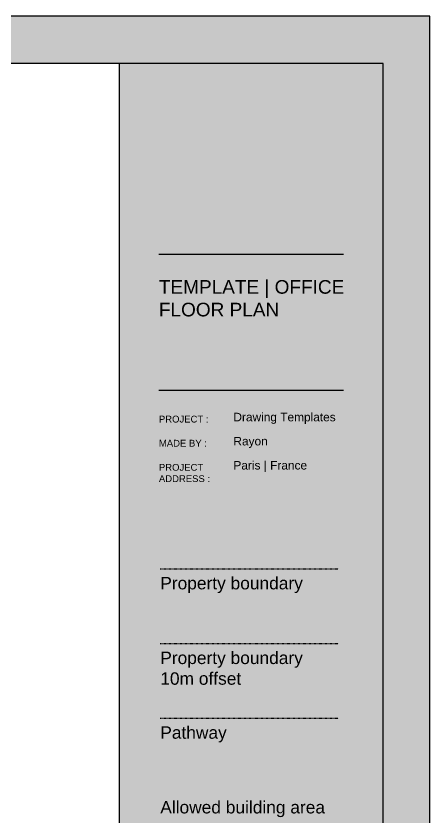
# Model space of a CAD drawing. Header units: metres. Extents: x 183920 to 185578, y 20757 to 21440.
# Drawn here: x 185016.4 to 185094.1, y 20922 to 21072.4 of the extents above; entities that cross this region are included whole.
import ezdxf

# ---------------------------------------------------------------- set-up
doc = ezdxf.new("R2010")
doc.units = ezdxf.units.M
for name, pattern in [('Light Grey Page Line', [0]), ('Page Lines', [0]), ('Path', [0.00111125, 0.0003175, -0.00015875, 0.0003175, -0.00015875, 0, -0.00015875]), ('Property boundary', [0.00111125, 0.0003175, -0.00015875, 0.0003175, -0.00015875, 0, -0.00015875]), ('Style_5', [0.00111125, 0.0003175, -0.00015875, 0.0003175, -0.00015875, 0, -0.00015875])]:
    doc.linetypes.add(name, pattern=pattern)
for name, color, linetype, true_color in [('Imported blocks_1', 7, 'Continuous', 0xc57dd9), ('Page and Legend', 7, 'Continuous', 0xf890f8), ('Zoning', 7, 'Continuous', 0x47d2e2)]:
    doc.layers.add(name, color=color, linetype=linetype, true_color=true_color)
doc.styles.add('Logo Text A3', font='', dxfattribs={"height": 0.0024})
doc.styles.add('Style_6', font='', dxfattribs={"height": 4.2})
doc.styles.add('Text M A3', font='', dxfattribs={"height": 0.0015})
doc.styles.add('Text S A3', font='', dxfattribs={"height": 0.0012})
doc.styles.get('Logo Text A3').set_extended_font_data('arial')
doc.styles.get('Style_6').set_extended_font_data('arial')
doc.styles.get('Text M A3').set_extended_font_data('arial')
doc.styles.get('Text S A3').set_extended_font_data('arial')

# ---------------------------------------------------------------- blocks, each defined once
blk = doc.blocks.new('ScaledText_5')
at = {"layer": 'Imported blocks_1', "insert": (-163.009084716711, 30.85567535590889), "char_height": 0.0015, "width": 0.006850961538461538, "attachment_point": 1, "style": 'Text M A3'}
blk.add_mtext('Rayon', dxfattribs=at)
blk = doc.blocks.new('ScaledText_14')
at = {"layer": 'Imported blocks_1', "insert": (-162.880430642298, 30.86945706665457), "char_height": 0.0012, "width": 0.01531380675831378, "attachment_point": 1, "style": 'Text S A3'}
blk.add_mtext('PROJECT ADDRESS :', dxfattribs=at)
blk = doc.blocks.new('ScaledText_35')
at = {"layer": 'Imported blocks_1', "insert": (-163.7125384643408, 30.84210519768878), "char_height": 0.0024, "width": 0.04075906085664888, "attachment_point": 1, "style": 'Logo Text A3'}
blk.add_mtext('TEMPLATE | OFFICE FLOOR PLAN', dxfattribs=at)
blk = doc.blocks.new('ScaledText_37')
at = {"layer": 'Page and Legend', "insert": (185691.7441220085, 20079.06975461499), "char_height": 4.2, "width": 57.15096153846154, "attachment_point": 1, "style": 'Style_6'}
blk.add_mtext('Property boundary\\P10m offset', dxfattribs=at)
blk = doc.blocks.new('ScaledText_44')
at = {"layer": 'Imported blocks_1', "insert": (-162.8804306422971, 30.85387132344426), "char_height": 0.0012, "width": 0.009646153846153846, "attachment_point": 1, "style": 'Text S A3'}
blk.add_mtext('PROJECT :', dxfattribs=at)
blk = doc.blocks.new('ScaledText_72')
at = {"layer": 'Imported blocks_1', "insert": (-163.0090847169364, 30.86346822730583), "char_height": 0.0015, "width": 0.01540384615384615, "attachment_point": 1, "style": 'Text M A3'}
blk.add_mtext('Paris | France ', dxfattribs=at)
blk = doc.blocks.new('A3  Title block minimal vertical')
at = {"layer": 'Imported blocks_1', "transparency": 33554483}
blk.add_hatch(color=256, dxfattribs=at).paths.add_polyline_path([(-0.2099314073314251, -0.1483019521171113), (-0.2005320687812578, -0.1390564406268284), (-0.2005320687812578, 0.1399498981545296), (0.1550605809780995, 0.1399498981545296), (0.1550605809780995, -0.1390564406268284), (-0.2005320687812578, -0.1390564406268284), (-0.2099314073314251, -0.1483019521171113), (0.2099314073314676, -0.1483019521171113), (0.2099314073314676, 0.1483019521171195), (-0.2099314073314251, 0.1483019521171195), (-0.2099314073314251, -0.1483019521171113)], flags=0)
h = blk.add_hatch(color=256, dxfattribs=at)
edge = h.paths.add_edge_path(flags=0)
edge.add_line((0.1729157325874844, 0.1177487475928521), (0.1729157325874844, 0.1287278270255517))
edge.add_line((0.1729157325874844, 0.1287278270255517), (0.1807462492033576, 0.1287278270255517))
edge.add_arc((0.1805990281644988, 0.1254610725425581), 0.003270070165369793, -84.54646110202827, 87.41962837314571, ccw=False)
edge.add_line((0.1809098109081278, 0.1222058040478401), (0.1838130311677988, 0.1222058040478401))
edge.add_line((0.1838130311677988, 0.1222058040478401), (0.1838130311677994, 0.117748747597934))
edge.add_line((0.1838130311677994, 0.117748747597934), (0.1816867290057862, 0.117748747597934))
edge.add_line((0.1816867290057862, 0.117748747597934), (0.1750829251756895, 0.1221240231954549))
edge.add_line((0.1750829251756895, 0.1221240231954549), (0.1750829251757067, 0.117748747597934))
edge.add_line((0.1750829251757067, 0.117748747597934), (0.1729157325874844, 0.1177487475928521))
edge.add_line((0.1729157325874844, 0.1177487475928521), (0.1729157325874844, 0.1177487475928521))
at = {"layer": 'Imported blocks_1', "linetype": 'Page Lines'}
blk.add_lwpolyline([(-0.2099314073314248, -0.1483019521171226), (0.2099314073314677, -0.1483019521171226), (0.2099314073314677, 0.1483019521171085), (-0.2099314073314248, 0.1483019521171085), (-0.2099314073314248, -0.1483019521171226)], close=True, dxfattribs=at)
at = {"layer": 'Imported blocks_1', "linetype": 'Light Grey Page Line'}
blk.add_lwpolyline([(-0.2005320687812571, -0.1390564406268426), (0.2016915466515925, -0.1390564406268426), (0.2016915466515925, 0.1399498981545153), (-0.2005320687812571, 0.1399498981545153), (-0.2005320687812571, -0.1390564406268426)], close=True, dxfattribs=at)
at = {"layer": 'Imported blocks_1', "linetype": 'Page Lines'}
for points in [[(0.1550605809780948, 0.1399498873225211), (0.1550605809780948, -0.1390564115214913)], [(0.1620890018502521, 0.1063220825233825), (0.1946958290670561, 0.1063220825233826)], [(0.1620890018502521, 0.08229276619199163), (0.1946958290670561, 0.08229276619199169)]]:
    blk.add_lwpolyline(points, dxfattribs=at)
blk = doc.blocks.new('ScaledText_95')
at = {"layer": 'Imported blocks_1', "insert": (-163.009084716711, 30.84788248430374), "char_height": 0.0015, "width": 0.0243188894388678, "attachment_point": 1, "style": 'Text M A3'}
blk.add_mtext('Drawing Templates', dxfattribs=at)
blk = doc.blocks.new('ScaledText_98')
at = {"layer": 'Page and Legend', "insert": (185691.7441220085, 20079.06975461499), "char_height": 4.2, "width": 57.15096153846154, "attachment_point": 1, "style": 'Style_6'}
blk.add_mtext('Property boundary', dxfattribs=at)
blk = doc.blocks.new('ScaledText_104')
at = {"layer": 'Imported blocks_1', "insert": (-162.8804306422971, 30.86166419504942), "char_height": 0.0012, "width": 0.009259615384615385, "attachment_point": 1, "style": 'Text S A3'}
blk.add_mtext('MADE BY :', dxfattribs=at)
blk = doc.blocks.new('ScaledText_113')
at = {"layer": 'Page and Legend', "insert": (185691.7441220085, 20079.06975461499), "char_height": 4.2, "width": 26.53942307692308, "attachment_point": 1, "style": 'Style_6'}
blk.add_mtext('Pathway', dxfattribs=at)
blk = doc.blocks.new('ScaledText_114')
at = {"layer": 'Page and Legend', "insert": (185691.7441220085, 20079.06975461499), "char_height": 4.2, "width": 89.99999976384957, "attachment_point": 1, "style": 'Style_6'}
blk.add_mtext('Allowed building area', dxfattribs=at)

msp = doc.modelspace()

# ---------------------------------------------------------------- hatches: boundary and pattern name
at = {"layer": 'Page and Legend', "transparency": 33554483}
msp.add_hatch(color=256, dxfattribs=at).paths.add_polyline_path([(185043.5032093317, 20925.16168444952), (185076.9437272279, 20925.16168444952), (185076.9437272279, 20931.20899979116), (185043.5032093317, 20931.20899979116), (185043.5032093317, 20925.16168444952)], flags=0)

# ---------------------------------------------------------------- linework, layer by layer
at = {"layer": 'Page and Legend', "linetype": 'Property boundary'}
msp.add_lwpolyline([(185043.508659855, 20968.6839998784), (185076.9437270466, 20968.684)], dxfattribs=at)
at = {"layer": 'Page and Legend', "linetype": 'Style_5'}
msp.add_lwpolyline([(185043.5086598763, 20954.67805707111), (185076.9437270679, 20954.67805719271)], dxfattribs=at)
at = {"layer": 'Page and Legend', "linetype": 'Path'}
msp.add_lwpolyline([(185043.5086598762, 20940.67211426382), (185076.9437270678, 20940.67211438542)], dxfattribs=at)

# ---------------------------------------------------------------- block references
at = {"layer": 'Imported blocks_1', "yscale": 1062.975773071686}
for name, p, xscale in [('ScaledText_35', (359065.7028905789, -11761.56609141317), 1062.975773070967), ('ScaledText_44', (358181.1923622933, -11799.50194042478), 1062.975773071686), ('ScaledText_95', (358331.9290028461, -11792.59069688173), 1062.975773073028), ('ScaledText_104', (358181.1923622933, -11812.30751097785), 1062.975773071686), ('ScaledText_5', (358331.9290026273, -11805.3962674348), 1062.975773071686), ('ScaledText_14', (358181.1923622478, -11825.11308153091), 1062.975773071401), ('ScaledText_72', (358331.9290029976, -11818.20183764571), 1062.975773071686)]:
    msp.add_blockref(name, p, dxfattribs=dict(at, xscale=xscale))
at = {"layer": 'Page and Legend', "yscale": 0.5541007879359146}
for name, p, xscale in [('ScaledText_98', (82151.56147813221, 9841.352055488975), 0.5541007879359146), ('ScaledText_37', (82151.56147813221, 9827.345846633398), 0.5541007879359146), ('ScaledText_113', (82151.56147813221, 9813.33963777782), 0.5541007879359146), ('ScaledText_114', (82151.56147812627, 9799.333428922251), 0.5541007879359464)]:
    msp.add_blockref(name, p, dxfattribs=dict(at, xscale=xscale))
at = {"layer": 'Zoning', "xscale": 1062.975773071686, "yscale": 1062.975773071686}
msp.add_blockref('A3  Title block minimal vertical', (184870.9440000002, 20914.71938219974), dxfattribs=at)

doc.saveas('drawing.dxf')
